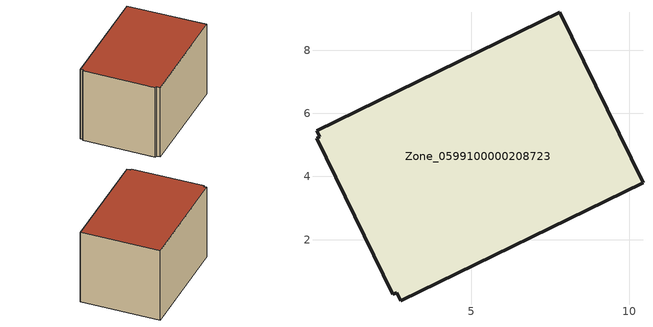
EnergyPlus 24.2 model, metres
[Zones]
Zone_0599100000208723
 floor ground (C_G): 0.11,5.45 7.8,9.21 10.44,3.8 2.76,0.06 2.63,0.31 2.51,0.26 0.1,5.21 0.21,5.26 z0
 wall outside (C_F): 7.8,9.21 0.11,5.45 0.21,5.26 0.1,5.21 2.51,0.26 2.63,0.31 2.76,0.06 10.44,3.8 7.8,9.21 z0:5.85
 roof outside (C_R): 2.76,0.06 10.44,3.8 7.8,9.21 0.11,5.45 0.21,5.26 0.1,5.21 2.51,0.26 2.63,0.31 z5.85
[BUILDING]
Pand.0599100000208723: North Axis=0; Terrain=City; Loads Convergence Tolerance Value=0.04; Temperature Convergence Tolerance Value=0.4; Solar Distribution=FullExterior; Maximum Number of Warmup Days=25; Minimum Number of Warmup Days=1
[Site:Location]
Rotterdam.The.Hague.AP_ZH_NLD Design_Conditions: Latitude=51.96; Longitude=4.45; Time Zone=1; Elevation=-4.5
[SITE:GROUNDTEMPERATURE:BUILDINGSURFACE]
18, 18, 18, 18, 18, 18, 18, 18, 18, 18, 18, 18
[MATERIAL] Thermal Absorptance=0.9; Solar Absorptance=0.7; Visible Absorptance=0.7
Name | Roughness | Thickness | Conductivity | Density | Specific Heat
G.TI.1946-1964 | MediumSmooth | 0.15 | 1 | 540 | 1210
F.TI.1946-1964 | Rough | 0.3 | 0.857143 | 1920 | 840
R.TI.1946-1964 | MediumRough | 0.2 | 0.277778 | 1500 | 1000
[CONSTRUCTION]
C_G: G.TI.1946-1964
C_F: F.TI.1946-1964
C_R: R.TI.1946-1964
[ZONE]
Zone_0599100000208723: Type=1; Multiplier=1; Ceiling Height=Autocalculate; Volume=Autocalculate; Floor Area=autocalculate; Part of Total Floor Area=Yes
[ZONEINFILTRATION:DESIGNFLOWRATE]
Infil_Zone_0599100000208723: Zone or ZoneList or Space or SpaceList=Zone_0599100000208723; Schedule=AlwaysOn; Design Flow Rate Calculation Method=Flow/Area; Flow Rate per Floor Area=0.003; Constant Term Coefficient=1; Temperature Term Coefficient=0; Velocity Term Coefficient=0; Velocity Squared Term Coefficient=0
[HVACTEMPLATE:ZONE:IDEALLOADSAIRSYSTEM]
Zone_0599100000208723: Maximum Heating Supply Air Temperature=50; Minimum Cooling Supply Air Temperature=13; Maximum Heating Supply Air Humidity Ratio=0.0156; Minimum Cooling Supply Air Humidity Ratio=0.0077; Heating Limit=NoLimit; Cooling Limit=NoLimit; Dehumidification Control Type=ConstantSensibleHeatRatio; Cooling Sensible Heat Ratio=0.7; Dehumidification Setpoint=60; Humidification Control Type=None; Humidification Setpoint=30; Outdoor Air Method=None; Outdoor Air Flow Rate per Person=0.00944; Outdoor Air Flow Rate per Zone Floor Area=0; Outdoor Air Flow Rate per Zone=0; Demand Controlled Ventilation Type=None; Outdoor Air Economizer Type=NoEconomizer; Heat Recovery Type=None; Sensible Heat Recovery Effectiveness=0.7; Latent Heat Recovery Effectiveness=0.65
[ZONECONTROL:THERMOSTAT]
ThermostatControl_Zone_0599100000208723: Zone or ZoneList=Zone_0599100000208723; Control Type Schedule=DualSetpointControlType; Control 1=Thermostat_Zone_0599100000208723; Temperature Difference Between Cutout And Setpoint=0
[THERMOSTATSETPOINT:DUALSETPOINT]
Thermostat_Zone_0599100000208723: Heating Setpoint Temperature Schedule=HeatingSetpoint_Zone_0599100000208723; Cooling Setpoint Temperature Schedule=CoolingSetpoint_Zone_0599100000208723
[SCHEDULE:COMPACT]
HeatingSetpoint_Zone_0599100000208723: Through: 12/31, For: AllDays, Until: 24:00, 21
CoolingSetpoint_Zone_0599100000208723: Through: 12/31, For: AllDays, Until: 24:00, 24
DualSetpointControlType: Through: 12/31, For: AllDays, Until: 24:00, 4
AlwaysOn: Through: 12/31, For: AllDays, Until: 24:00, 1
